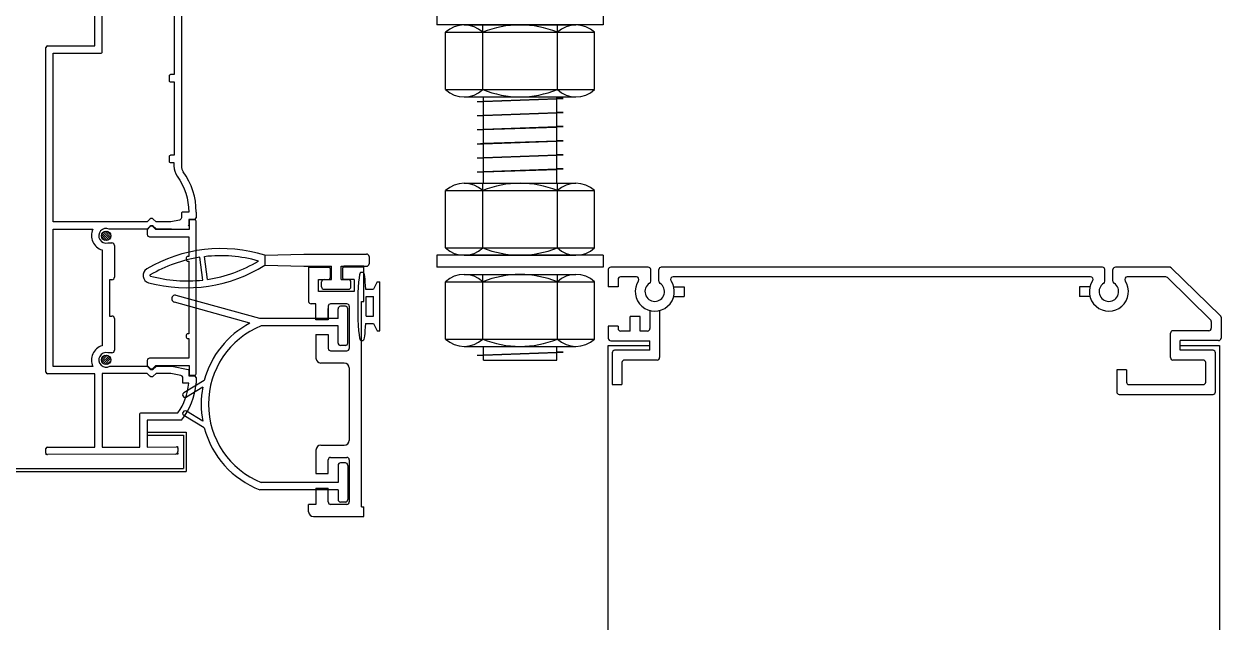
# Model space of a CAD drawing. Header units: millimetres. Extents: x -39468 to 212532, y -94717 to 83483.
# Drawn here: x 73920.8 to 74165.7, y 12969.2 to 13091.4 of the extents above; entities that cross this region are included whole.
import ezdxf

# ---------------------------------------------------------------- set-up
doc = ezdxf.new("R2010")
doc.units = ezdxf.units.MM
doc.header["$LTSCALE"] = 300
doc.header["$MEASUREMENT"] = 0
doc.layers.get('0').update_dxf_attribs({"linetype": 'CONTINUOUS'})
doc.layers.add('A-SECT-DOOR', color=8, linetype='CONTINUOUS')

# ---------------------------------------------------------------- blocks, each defined once
blk = doc.blocks.new('방열도어-양개')
at = {"layer": 'A-SECT-DOOR'}
for p, q in [((-3.04, 3148.84), (-3.04, 3163.84)), ((14.66, 3161.34), (14.66, 3124.29)), ((66.94, 3155.59), (66.94, 3153.14)), ((100.94, 3155.59), (100.94, 3153.14)), ((100.94, 3153.14), (66.94, 3153.14)), ((68.69, 3139.94), (68.69, 3151.64)), ((68.69, 3151.64), (99.19, 3151.64)), ((72.51, 3153.14), (95.38, 3153.14)), ((76.32, 3139.94), (76.32, 3153.14)), ((91.57, 3139.94), (91.57, 3153.14)), ((99.19, 3139.94), (99.19, 3151.64)), ((-13.04, 3082.15), (-13.04, 3148.54)), ((-12.74, 3148.84), (-3.04, 3148.84)), ((68.69, 3139.94), (99.19, 3139.94)), ((72.51, 3138.44), (95.38, 3138.44)), ((75.14, 3137.51), (76.44, 3137.55)), ((75.14, 3137.51), (76.44, 3137.5)), ((75.2, 3137.51), (76.44, 3137.59)), ((76.44, 3120.78), (76.44, 3138.44)), ((76.44, 3137.59), (91.44, 3138.12)), ((76.44, 3137.55), (91.44, 3138.07)), ((76.44, 3137.5), (91.44, 3138.02)), ((91.44, 3120.78), (91.44, 3138.44)), ((92.74, 3138.11), (91.44, 3138.12)), ((91.44, 3138.07), (92.74, 3138.11)), ((92.69, 3138.11), (91.44, 3138.02)), ((75.14, 3134.62), (76.44, 3134.66)), ((75.14, 3134.62), (76.44, 3134.62)), ((75.2, 3134.63), (76.44, 3134.71)), ((76.44, 3134.71), (91.44, 3135.24)), ((76.44, 3134.66), (91.44, 3135.19)), ((76.44, 3134.62), (91.44, 3135.14)), ((92.74, 3135.23), (91.44, 3135.24)), ((92.69, 3135.23), (91.44, 3135.14)), ((91.44, 3135.19), (92.74, 3135.23)), ((76.44, 3131.83), (91.44, 3132.35)), ((76.44, 3131.78), (91.44, 3132.31)), ((76.44, 3131.74), (91.44, 3132.26)), ((91.44, 3132.31), (92.74, 3132.35)), ((92.74, 3132.35), (91.44, 3132.35)), ((92.69, 3132.34), (91.44, 3132.26)), ((75.14, 3131.74), (76.44, 3131.78)), ((75.14, 3131.74), (76.44, 3131.74)), ((75.2, 3131.75), (76.44, 3131.83)), ((75.14, 3128.86), (76.44, 3128.9)), ((75.14, 3128.86), (76.44, 3128.85)), ((75.2, 3128.86), (76.44, 3128.95)), ((76.44, 3128.95), (91.44, 3129.47)), ((76.44, 3128.9), (91.44, 3129.43)), ((76.44, 3128.85), (91.44, 3129.38)), ((91.44, 3129.43), (92.74, 3129.47)), ((92.74, 3129.47), (91.44, 3129.47)), ((92.69, 3129.46), (91.44, 3129.38)), ((75.14, 3125.98), (76.44, 3126.02)), ((75.14, 3125.98), (76.44, 3125.97)), ((75.2, 3125.98), (76.44, 3126.07)), ((76.44, 3126.07), (91.44, 3126.59)), ((76.44, 3126.02), (91.44, 3126.54)), ((76.44, 3125.97), (91.44, 3126.5)), ((92.74, 3126.58), (91.44, 3126.59)), ((91.44, 3126.54), (92.74, 3126.58)), ((92.69, 3126.58), (91.44, 3126.5)), ((75.14, 3123.1), (76.44, 3123.14)), ((75.14, 3123.1), (76.44, 3123.09)), ((75.2, 3123.1), (76.44, 3123.18)), ((76.44, 3123.18), (91.44, 3123.71)), ((76.44, 3123.14), (91.44, 3123.66)), ((76.44, 3123.09), (91.44, 3123.62)), ((92.74, 3123.7), (91.44, 3123.71)), ((92.69, 3123.7), (91.44, 3123.62)), ((91.44, 3123.66), (92.74, 3123.7)), ((72.51, 3120.78), (95.38, 3120.78)), ((76.32, 3107.58), (76.32, 3120.78)), ((91.57, 3107.58), (91.57, 3120.78)), ((68.69, 3107.58), (68.69, 3119.28)), ((68.69, 3119.28), (99.19, 3119.28)), ((99.19, 3107.58), (99.19, 3119.28)), ((17.66, 3114.9), (17.66, 3113.7)), ((16.16, 3113.4), (16.16, 3112.23)), ((17.36, 3113.4), (16.16, 3113.4)), ((-1.68, 3110.29), (-0.49, 3109.09)), ((-1.53, 3110.59), (-0.18, 3109.24)), ((-1.31, 3110.82), (0.04, 3109.46)), ((-1.01, 3110.96), (0.19, 3109.77)), ((-0.58, 3110.98), (0.21, 3110.19)), ((7.58, 3111.4), (-0.13, 3111.4)), ((8.21, 3111.95), (7.72, 3111.46)), ((9.42, 3111.46), (8.92, 3111.95)), ((12.61, 3111.4), (9.56, 3111.4)), ((-1.7, 3109.86), (-0.91, 3109.07)), ((-0.38, 3108.57), (0.46, 3108.57)), ((0.96, 3108.07), (0.96, 3101.57)), ((68.69, 3107.58), (99.19, 3107.58)), ((19.04, 3100.99), (18.41, 3105.64)), ((20.03, 3101.13), (19.4, 3105.78)), ((31.74, 3106.05), (39.74, 3106.3)), ((31.74, 3106.05), (31.74, 3104.05)), ((39.74, 3106.3), (52.54, 3106.3)), ((53.04, 3105.8), (53.04, 3104.3)), ((100.94, 3106.08), (66.94, 3106.08)), ((66.94, 3106.08), (66.94, 3103.63)), ((72.51, 3106.08), (95.38, 3106.08)), ((100.94, 3106.08), (100.94, 3103.63)), ((31.74, 3104.05), (39.74, 3103.8)), ((39.74, 3103.8), (45.34, 3103.8)), ((40.69, 3103.8), (44.79, 3103.8)), ((40.69, 3103.63), (44.79, 3103.63)), ((40.69, 3103.63), (40.69, 3096.63)), ((45.09, 3103.33), (45.09, 3101.43)), ((45.34, 3101.1), (45.34, 3103.8)), ((47.34, 3101.1), (47.34, 3103.8)), ((47.34, 3103.8), (52.54, 3103.8)), ((47.59, 3103.33), (47.59, 3101.43)), ((51.99, 3103.8), (47.89, 3103.8)), ((51.99, 3103.63), (47.89, 3103.63)), ((51.99, 3096.63), (51.99, 3103.63)), ((100.94, 3103.63), (66.94, 3103.63)), ((101.99, 3103.13), (101.99, 3099.63)), ((110.16, 3103.63), (102.49, 3103.63)), ((110.66, 3100.74), (110.66, 3103.13)), ((112.33, 3100.74), (112.33, 3103.13)), ((203.06, 3103.63), (112.83, 3103.63)), ((203.56, 3100.74), (203.56, 3103.13)), ((205.22, 3100.74), (205.22, 3103.13)), ((216.78, 3103.63), (205.72, 3103.63)), ((227.18, 3093.76), (217.13, 3103.48)), ((-0.04, 3101.07), (-0.04, 3093.63)), ((0.46, 3101.07), (-0.04, 3101.07)), ((-0.04, 3101.07), (-0.04, 3093.63)), ((42.69, 3101.13), (44.79, 3101.13)), ((42.69, 3098.63), (42.69, 3101.13)), ((43.34, 3099.6), (43.34, 3100.6)), ((43.84, 3101.1), (45.34, 3101.1)), ((47.34, 3101.1), (48.84, 3101.1)), ((49.99, 3101.13), (47.89, 3101.13)), ((49.34, 3099.6), (49.34, 3100.6)), ((49.99, 3101.13), (49.99, 3098.63)), ((51.34, 3102.63), (51.84, 3102.63)), ((54.74, 3100.63), (53.94, 3099.13)), ((54.74, 3100.63), (55.24, 3100.63)), ((55.24, 3090.63), (55.24, 3100.63)), ((68.69, 3088.93), (68.69, 3100.63)), ((68.69, 3100.63), (99.19, 3100.63)), ((72.51, 3102.13), (95.38, 3102.13)), ((76.32, 3088.93), (76.32, 3102.13)), ((91.57, 3088.93), (91.57, 3102.13)), ((99.19, 3088.93), (99.19, 3100.63)), ((103.99, 3101.13), (103.99, 3099.63)), ((107.75, 3101.63), (104.49, 3101.63)), ((200.65, 3101.63), (115.23, 3101.63)), ((216.02, 3101.63), (208.13, 3101.63)), ((225.16, 3092.87), (216.35, 3101.5)), ((30.7, 3093.12), (13.62, 3097.86)), ((49.99, 3098.63), (42.69, 3098.63)), ((43.84, 3099.1), (48.84, 3099.1)), ((52.3, 3099.13), (53.94, 3099.13)), ((103.99, 3099.63), (101.99, 3099.63)), ((115.37, 3099.63), (117.53, 3099.63)), ((117.53, 3099.63), (117.53, 3097.63)), ((200.52, 3099.63), (198.39, 3099.63)), ((198.39, 3099.63), (198.39, 3097.63)), ((28.66, 3092.19), (13.23, 3096.47)), ((42.19, 3096.13), (41.19, 3096.13)), ((42.19, 3092.83), (42.19, 3096.13)), ((44.69, 3095.63), (44.69, 3092.83)), ((48.49, 3096.13), (45.19, 3096.13)), ((48.2, 3095.62), (47.2, 3095.62)), ((48.99, 3095.63), (48.99, 3087.03)), ((51.49, 3096.63), (51.99, 3096.63)), ((51.49, 3054.63), (51.49, 3096.63)), ((52.44, 3093.63), (52.44, 3097.63)), ((52.44, 3097.63), (53.94, 3097.63)), ((53.94, 3093.63), (53.94, 3097.63)), ((115.37, 3097.63), (117.53, 3097.63)), ((200.52, 3097.63), (198.39, 3097.63)), ((-0.04, 3093.63), (0.46, 3093.63)), ((0.96, 3093.13), (0.96, 3086.63)), ((46.7, 3093.12), (30.7, 3093.12)), ((44.69, 3093.18), (44.69, 3095.18)), ((46.7, 3093.12), (46.7, 3095.12)), ((48.7, 3088.12), (48.7, 3095.12)), ((52.44, 3093.63), (53.94, 3093.63)), ((108.49, 3093.57), (106.49, 3093.57)), ((106.49, 3090.57), (106.49, 3093.57)), ((108.49, 3090.57), (108.49, 3093.57)), ((110.49, 3094.75), (110.49, 3091.07)), ((112.49, 3094.75), (112.49, 3085.13)), ((227.33, 3093.4), (227.33, 3089.13)), ((46.7, 3091.62), (30.99, 3091.62)), ((44.69, 3092.83), (42.19, 3092.83)), ((46.7, 3088.12), (46.7, 3091.62)), ((52.3, 3092.13), (53.94, 3092.13)), ((53.94, 3092.13), (54.74, 3090.63)), ((54.74, 3090.63), (55.24, 3090.63)), ((103.99, 3091.57), (101.99, 3091.57)), ((101.99, 3091.57), (101.99, 3089.07)), ((103.99, 3091.57), (103.99, 3091.07)), ((106.49, 3090.57), (104.49, 3090.57)), ((109.99, 3090.57), (108.49, 3090.57)), ((224.83, 3090.63), (217.49, 3090.63)), ((225.33, 3092.49), (225.33, 3091.13)), ((42.19, 3089.83), (44.69, 3089.83)), ((42.19, 3089.83), (42.19, 3085.03)), ((44.69, 3089.83), (44.69, 3087.03)), ((51.34, 3088.63), (51.84, 3088.63)), ((68.69, 3088.93), (99.19, 3088.93)), ((102.49, 3088.57), (110.49, 3088.57)), ((110.49, 3086.63), (110.49, 3088.57)), ((216.99, 3085.13), (216.99, 3090.13)), ((218.99, 3086.63), (218.99, 3088.63)), ((226.83, 3088.63), (218.99, 3088.63)), ((-1.7, 3084.84), (-0.91, 3085.63)), ((-1.68, 3084.41), (-0.49, 3085.61)), ((0.46, 3086.13), (-0.38, 3086.13)), ((45.19, 3086.53), (48.49, 3086.53)), ((48.2, 3087.62), (47.2, 3087.62)), ((72.51, 3087.43), (95.38, 3087.43)), ((75.14, 3085.64), (76.44, 3085.68)), ((75.14, 3085.64), (76.44, 3085.63)), ((75.2, 3085.64), (76.44, 3085.72)), ((76.44, 3084.64), (76.44, 3087.43)), ((76.44, 3085.72), (91.44, 3086.25)), ((76.44, 3085.68), (91.44, 3086.2)), ((76.44, 3085.63), (91.44, 3086.16)), ((91.44, 3084.64), (91.44, 3087.43)), ((92.74, 3086.24), (91.44, 3086.25)), ((91.44, 3086.2), (92.74, 3086.24)), ((92.69, 3086.24), (91.44, 3086.16)), ((101.99, 77.92), (101.99, 3087.6)), ((101.99, 3087.6), (110.49, 3087.6)), ((102.79, 3086.13), (102.79, 3079.63)), ((110.49, 3086.63), (103.29, 3086.63)), ((218.99, 3087.6), (226.99, 3087.6)), ((225.69, 3086.63), (218.99, 3086.63)), ((226.19, 3078.13), (226.19, 3086.13)), ((226.99, 3087.6), (226.99, 77.92)), ((-1.53, 3084.11), (-0.18, 3085.46)), ((-1.31, 3083.88), (0.04, 3085.24)), ((-1.01, 3083.74), (0.19, 3084.93)), ((-0.58, 3083.72), (0.21, 3084.51)), ((0.03, 3083.39), (7.58, 3083.39)), ((7.72, 3083.33), (8.21, 3082.83)), ((8.92, 3082.83), (9.42, 3083.33)), ((9.56, 3083.39), (12.61, 3083.39)), ((12.7, 3083.37), (16.04, 3082.74)), ((47.99, 3084.03), (43.19, 3084.03)), ((76.44, 3084.64), (91.44, 3084.64)), ((104.79, 3084.13), (104.79, 3079.63)), ((111.99, 3084.63), (105.29, 3084.63)), ((223.69, 3084.63), (217.49, 3084.63)), ((224.19, 3080.13), (224.19, 3084.13)), ((-3.04, 3081.85), (-12.74, 3081.85)), ((-3.04, 3066.84), (-3.04, 3081.85)), ((16.16, 3082.56), (16.16, 3081.39)), ((16.16, 3081.39), (17.36, 3081.39)), ((17.66, 3081.09), (17.66, 3079.89)), ((48.99, 3083.03), (48.99, 3068.23)), ((207.99, 3082.63), (205.99, 3082.63)), ((205.99, 3082.63), (205.99, 3078.13)), ((207.99, 3082.63), (207.99, 3080.13)), ((19.35, 3080.48), (15.16, 3077.93)), ((19.03, 3079.12), (15.69, 3077.07)), ((102.79, 3079.63), (104.79, 3079.63)), ((208.49, 3079.63), (223.69, 3079.63)), ((206.49, 3077.63), (225.69, 3077.63)), ((19.35, 3070.76), (15.16, 3073.31)), ((19.03, 3072.12), (15.69, 3074.17)), ((14.66, 3072.34), (7.66, 3072.34)), ((7.66, 3072.34), (7.66, 3066.84)), ((7.66, 3069.89), (15.66, 3069.89)), ((7.66, 3069.89), (7.66, 3069.29)), ((7.66, 3069.29), (15.06, 3069.29)), ((15.06, 3069.29), (15.06, 3062.49)), ((15.66, 3069.89), (15.66, 3061.89)), ((-13.04, 3065.64), (-13.04, 3066.54)), ((-12.74, 3066.84), (-3.04, 3066.84)), ((7.66, 3066.84), (13.65, 3066.91)), ((13.95, 3066.92), (13.88, 3066.92)), ((13.95, 3066.92), (13.95, 3066.84)), ((13.95, 3066.61), (13.95, 3065.92)), ((42.19, 3066.23), (42.19, 3061.43)), ((43.19, 3067.23), (47.99, 3067.23)), ((-13.04, 3065.44), (-13.04, 3065.34)), ((-12.94, 3065.34), (-13.04, 3065.34)), ((13.45, 3065.42), (-12.74, 3065.34)), ((13.95, 3065.42), (13.78, 3065.42)), ((13.95, 3065.59), (13.95, 3065.42)), ((44.69, 3061.43), (44.69, 3064.23)), ((45.19, 3064.73), (48.49, 3064.73)), ((48.2, 3063.62), (47.2, 3063.62)), ((48.99, 3064.23), (48.99, 3055.63)), ((-172.34, 3061.89), (15.66, 3061.89)), ((-171.74, 3062.49), (15.06, 3062.49)), ((42.19, 3061.43), (44.69, 3061.43)), ((46.7, 3063.12), (46.7, 3059.62)), ((48.7, 3063.12), (48.7, 3056.12)), ((46.7, 3059.62), (30.99, 3059.62)), ((46.7, 3058.12), (30.7, 3058.12)), ((42.19, 3058.43), (44.69, 3058.43)), ((42.19, 3058.43), (42.19, 3055.13)), ((44.69, 3055.63), (44.69, 3058.43)), ((46.7, 3058.12), (46.7, 3056.12)), ((40.69, 3053.63), (40.69, 3055.13)), ((42.19, 3055.13), (40.69, 3055.13)), ((48.49, 3055.13), (45.19, 3055.13)), ((48.2, 3055.62), (47.2, 3055.62)), ((51.49, 3054.63), (51.99, 3054.63)), ((51.99, 3052.63), (51.99, 3054.63)), ((41.69, 3052.63), (51.99, 3052.63))]:
    blk.add_line(p, q, dxfattribs=at)
for points in [[(13.16, 3157.99), (13.16, 3142.99), (12.46, 3142.99, 0.414214), (12.16, 3142.69), (12.16, 3141.79, 0.414214), (12.46, 3141.49), (13.16, 3141.49), (13.16, 3126.49), (12.46, 3126.49, 0.414214), (12.16, 3126.19), (12.16, 3125.29, 0.414214), (12.46, 3124.99), (13.12, 3124.99), (13.12, 3124.31, 0.160398), (13.8, 3122.23, -0.156655), (16.16, 3114.9), (14.96, 3114.9, 0.414215), (14.66, 3114.6), (14.66, 3113.73, -0.360888), (14.25, 3113.23), (12.5, 3112.91, -0.046392), (12.41, 3112.9), (9.48, 3112.9), (8.92, 3113.45, 0.414204), (8.21, 3113.45), (7.66, 3112.9), (-11.54, 3112.9), (-11.54, 3147.34), (-1.84, 3147.34, 0.414214), (-1.54, 3147.64), (-1.54, 3148.84), (-1.54, 3163.84)], [(14.96, 3079.89), (14.96, 3081, 0.360887), (14.55, 3081.5), (12.5, 3081.88, 0.046392), (12.41, 3081.89), (9.48, 3081.89), (8.92, 3081.33, -0.414204), (8.21, 3081.33), (7.66, 3081.89), (-1.54, 3081.89), (-1.54, 3066.84), (6.16, 3066.84), (6.16, 3073.54, -0.414214), (6.46, 3073.84), (13.92, 3073.84, 0.137442), (16.15, 3079.89), (14.96, 3079.89, 0.137442)]]:
    blk.add_lwpolyline(points, format="xyb", dxfattribs=at)
for points in [[(8.29, 3082.94, 0.414204), (8.85, 3082.94), (9.43, 3083.52), (16.26, 3083.52), (16.26, 3081.82, 0.414214), (16.56, 3081.52), (17.36, 3081.52, 0.414214), (17.66, 3081.82), (17.66, 3113.03, 0.414214), (17.36, 3113.33), (16.56, 3113.33, 0.414214), (16.26, 3113.03), (16.26, 3111.33), (9.43, 3111.33), (8.85, 3111.91, 0.414204), (8.29, 3111.91), (7.66, 3111.29), (7.66, 3110.33, 0.414214), (8.16, 3109.83), (16.16, 3109.83), (16.16, 3105.83), (15.96, 3105.83, 0.414214), (15.66, 3105.53), (15.66, 3105.13, 0.414214), (15.96, 3104.83), (16.16, 3104.83), (16.16, 3090.02), (15.96, 3090.02, 0.414214), (15.66, 3089.72), (15.66, 3089.32, 0.414214), (15.96, 3089.02), (16.16, 3089.02), (16.16, 3085.02), (8.16, 3085.02, 0.414214), (7.66, 3084.52), (7.66, 3083.56)], [(-1.54, 3087.56, 0.470454), (-3.44, 3083.35), (-11.54, 3083.35), (-11.54, 3111.36), (-3.44, 3111.36, 0.470454), (-1.54, 3107.14)]]:
    blk.add_lwpolyline(points, format="xyb", close=True, dxfattribs=at)
for centre in [(-0.74, 3110.03), (-0.74, 3084.67)]:
    blk.add_circle(centre, 0.97, dxfattribs=at)
for centre, radius, start, end in [((72.51, 3147.55), 5.6, 47.0464, 132.9536), ((83.94, 3133.01), 20.13, 67.7416, 112.2584), ((95.38, 3147.55), 5.6, 47.0464, 132.9536), ((-12.74, 3148.54), 0.3, 90, 180), ((72.51, 3144.04), 5.6, 227.0464, 312.9536), ((83.94, 3158.57), 20.13, 247.7416, 292.2584), ((95.38, 3144.04), 5.6, 227.0464, 312.9536), ((16.66, 3124.29), 2, 180, 216.45), ((4.32, 3115.18), 13.34, 358.7966, 36.45), ((72.51, 3115.18), 5.6, 47.0464, 132.9536), ((83.94, 3100.64), 20.13, 67.7416, 112.2584), ((95.38, 3115.18), 5.6, 47.0464, 132.9536), ((17.36, 3113.7), 0.3, 270, 359.9958), ((-0.74, 3110.03), 1.5, 65.9069, 284.071), ((7.58, 3111.6), 0.2, 270, 314.9991), ((8.57, 3111.6), 0.5, 45.0009, 134.9991), ((9.56, 3111.6), 0.2, 225.0009, 270), ((12.61, 3111.6), 0.2, 270, 295.0171), ((15.96, 3112.23), 0.2, 295.0171, 0.0001), ((0.46, 3108.07), 0.5, 0, 90), ((72.51, 3111.67), 5.6, 227.0464, 312.9536), ((83.94, 3126.21), 20.13, 247.7416, 292.2584), ((95.38, 3111.67), 5.6, 227.0464, 312.9536), ((22.78, 3077.63), 29.8, 72.5101, 120.683), ((22.67, 3077.58), 28.38, 98.6238, 120.4539), ((22.67, 3077.58), 28.38, 74.1356, 96.6051), ((52.54, 3105.8), 0.5, 0, 90), ((8.35, 3101.93), 1.54, 120.4539, 254.775), ((15.77, 3129.19), 29.78, 254.775, 302.4292), ((15.77, 3129.19), 28.38, 278.6238, 301.0933), ((44.79, 3103.33), 0.3, 0, 90), ((47.89, 3103.33), 0.3, 90, 180), ((52.54, 3104.3), 0.5, 270, 0), ((102.49, 3103.13), 0.5, 90, 180), ((110.16, 3103.13), 0.5, 0, 90), ((112.83, 3103.13), 0.5, 90, 180), ((203.06, 3103.13), 0.5, 0, 90), ((205.72, 3103.13), 0.5, 90, 180), ((216.78, 3103.13), 0.5, 45.9282, 90), ((216.79, 3103.13), 0.5, 36.1547, 90), ((0.46, 3101.57), 0.5, 270, 0), ((8.35, 3101.93), 0.135, 120.4539, 254.775), ((15.77, 3129.19), 28.38, 254.775, 276.6051), ((43.84, 3100.6), 0.5, 90, 180), ((44.79, 3101.43), 0.3, 270, 0), ((47.89, 3101.43), 0.3, 180, 270), ((48.84, 3100.6), 0.5, 0, 90), ((72.51, 3096.53), 5.6, 47.0464, 132.9536), ((83.94, 3081.99), 20.13, 67.7416, 112.2584), ((95.38, 3096.53), 5.6, 47.0464, 132.9536), ((104.49, 3101.13), 0.5, 90, 180), ((104.49, 3101.13), 0.5, 90, 180), ((111.49, 3098.63), 4, 146.251, 33.749), ((107.75, 3101.13), 0.5, 326.251, 90), ((107.75, 3101.13), 0.5, 326.251, 90), ((111.49, 3098.63), 2, 122.231, 57.769), ((110.16, 3100.74), 0.5, 302.231, 0), ((112.83, 3100.74), 0.5, 180, 237.769), ((115.23, 3101.13), 0.5, 90, 213.749), ((204.39, 3098.63), 4, 146.251, 33.749), ((200.65, 3101.13), 0.5, 326.251, 90), ((204.39, 3098.63), 2, 122.231, 57.769), ((203.06, 3100.74), 0.5, 302.231, 0), ((205.72, 3100.74), 0.5, 180, 237.769), ((208.13, 3101.13), 0.5, 90, 213.749), ((216.02, 3101.13), 0.5, 48.6584, 90), ((13.43, 3097.17), 0.723, 74.4748, 254.4759), ((43.84, 3099.6), 0.5, 180, 270), ((48.84, 3099.6), 0.5, 270, 0), ((41.19, 3096.63), 0.5, 180, 270), ((45.19, 3095.63), 0.5, 90, 180), ((47.2, 3095.12), 0.5, 90, 180), ((48.2, 3095.12), 0.5, 0, 90), ((48.49, 3095.63), 0.5, 0, 90), ((0.46, 3093.13), 0.5, 0, 90), ((224.83, 3092.49), 0.5, 0, 48.6584), ((226.83, 3093.4), 0.5, 0, 48.6584), ((226.83, 3093.4), 0.5, 0, 45.9282), ((37.46, 3075.62), 18.76, 117.9822, 164.9768), ((37.46, 3075.62), 17.26, 112.0317, 247.9683), ((104.49, 3091.07), 0.5, 180, 270), ((109.99, 3091.07), 0.5, 270, 0), ((217.49, 3090.13), 0.5, 90, 180), ((224.83, 3091.13), 0.5, 270, 0), ((47.2, 3088.12), 0.5, 180, 270), ((48.2, 3088.12), 0.5, 270, 0), ((72.51, 3093.02), 5.6, 227.0464, 312.9536), ((83.94, 3107.56), 20.13, 247.7416, 292.2584), ((95.38, 3093.02), 5.6, 227.0464, 312.9536), ((102.49, 3089.07), 0.5, 180, 270), ((226.83, 3089.13), 0.5, 270, 0), ((-0.74, 3084.67), 1.5, 75.929, 301.1315), ((0.46, 3086.63), 0.5, 270, 0), ((45.19, 3087.03), 0.5, 180, 270), ((48.49, 3087.03), 0.5, 270, 0), ((103.29, 3086.13), 0.5, 90, 180), ((225.69, 3086.13), 0.5, 0, 90), ((7.58, 3083.19), 0.2, 45.0009, 90), ((9.56, 3083.19), 0.2, 90, 134.9991), ((12.61, 3083.19), 0.2, 64.9831, 90), ((43.19, 3085.03), 1, 180, 270), ((47.99, 3083.03), 1, 0, 90), ((105.29, 3084.13), 0.5, 90, 180), ((111.99, 3085.13), 0.5, 270, 0), ((217.49, 3085.13), 0.5, 180, 270), ((223.69, 3084.13), 0.5, 0, 90), ((-12.74, 3082.15), 0.3, 180, 270), ((8.57, 3083.19), 0.5, 225.0009, 314.9991), ((15.96, 3082.56), 0.2, 359.9999, 64.9831), ((17.36, 3081.09), 0.3, 0, 90), ((4.24, 3080.85), 13.45, 320.74, 355.8923), ((37.46, 3075.62), 18.76, 169.2477, 190.7523), ((208.49, 3080.13), 0.5, 180, 270), ((223.69, 3080.13), 0.5, 270, 0), ((15.42, 3077.5), 0.5, 121.4465, 301.448), ((206.49, 3078.13), 0.5, 180, 270), ((225.69, 3078.13), 0.5, 270, 0), ((15.42, 3073.74), 0.5, 58.552, 238.5535), ((37.46, 3075.62), 18.76, 195.0232, 248.878), ((-12.74, 3066.54), 0.3, 90, 180), ((13.45, 3065.92), 0.5, 270.1606, 0), ((13.65, 3066.61), 0.3, 0, 90.6758), ((43.19, 3066.23), 1, 90, 180), ((47.99, 3068.23), 1, 270, 0), ((-12.74, 3065.64), 0.3, 180, 270.1606), ((45.19, 3064.23), 0.5, 90, 180), ((47.2, 3063.12), 0.5, 90, 180), ((48.2, 3063.12), 0.5, 0, 90), ((48.49, 3064.23), 0.5, 0, 90), ((47.2, 3056.12), 0.5, 180, 270), ((48.2, 3056.12), 0.5, 270, 0), ((45.19, 3055.63), 0.5, 180, 270), ((48.49, 3055.63), 0.5, 270, 0), ((41.69, 3053.63), 1, 180, 270)]:
    blk.add_arc(centre, radius, start, end, dxfattribs=at)
blk.add_ellipse((51.34, 3095.63), major_axis=(0, -7), ratio=0.085714, start_param=3.141593, end_param=6.283185, dxfattribs=at)
at = {"layer": 'A-SECT-DOOR', "extrusion": (0, 0, -1)}
for centre, major_axis, start_param, end_param in [((51.83, 3092.98), (-0.01, -9.64), 3.149078, 4.021652), ((51.83, 3098.27), (-0.01, 9.64), 2.261533, 3.134107)]:
    blk.add_ellipse(centre, major_axis=major_axis, ratio=0.062704, start_param=start_param, end_param=end_param, dxfattribs=at)

msp = doc.modelspace()

# ---------------------------------------------------------------- block references
msp.add_blockref('방열도어-양개', (73938.34, 9938.11))

doc.saveas('drawing.dxf')
